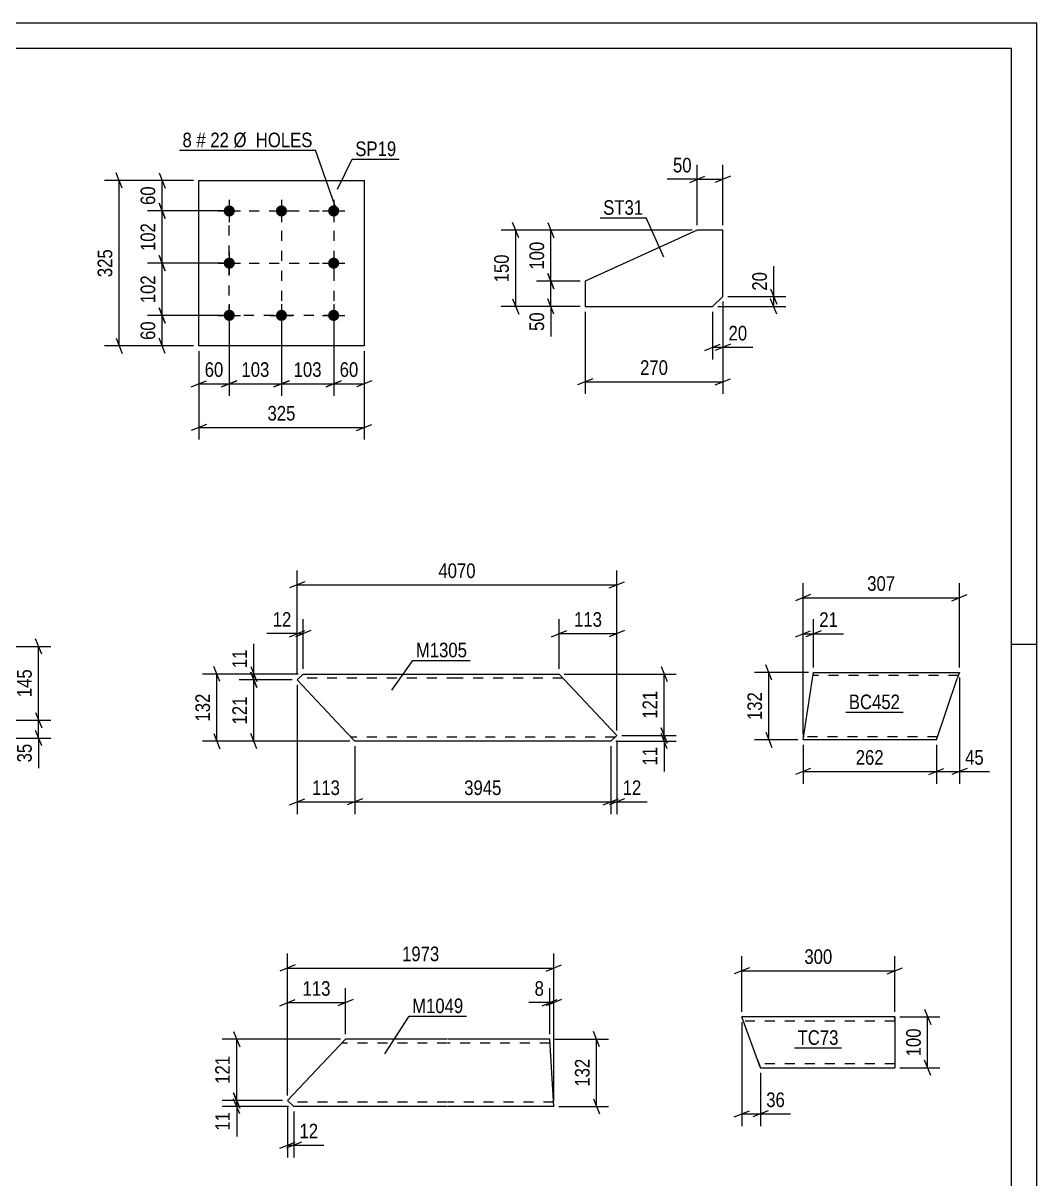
# Model space of a CAD drawing. Header units: millimetres. Extents: x 0 to 594, y 0 to 420.
# Drawn here: x 395 to 594, y 193.1 to 420 of the extents above; entities that cross this region are included whole.
import ezdxf

# ---------------------------------------------------------------- set-up
doc = ezdxf.new("R2010")
doc.units = ezdxf.units.MM
doc.linetypes.add('DXK_LINE_DOT2', pattern=[3.9198, 1.9599, -1.9599])
doc.styles.add('Arial Narrow', font='ARIALN.TTF', dxfattribs={"height": 0.2})

# ---------------------------------------------------------------- blocks, each defined once
blk = doc.blocks.new('Unknown-761532499-1163')
at = {"color": 5, "linetype": 'Continuous'}
for p, q in [((594, 420), (0, 420)), ((594, 0), (594, 420)), ((589, 415), (5, 415)), ((589, 5), (589, 415)), ((594, 298), (589, 298))]:
    blk.add_line(p, q, dxfattribs=at)
blk = doc.blocks.new('Part-761532499-31911 - 31910')
at = {"color": 2, "linetype": 'Continuous'}
for p, q in [((539.15, 216.48), (536.09, 224.88)), ((566.09, 224.88), (536.09, 224.88)), ((566.09, 224.88), (566.09, 214.88)), ((539.15, 216.48), (539.73, 214.88)), ((539.73, 214.88), (566.09, 214.88))]:
    blk.add_line(p, q, dxfattribs=at)
at = {"color": 7, "linetype": 'DXK_LINE_DOT2'}
for p, q in [((566.09, 224.41), (566.09, 224.88)), ((566.09, 224.08), (536.38, 224.08)), ((539.69, 215), (539.15, 216.48)), ((566.09, 215.68), (539.44, 215.68))]:
    blk.add_line(p, q, dxfattribs=at)
blk = doc.blocks.new('Part-761532499-32569 - 32568')
at = {"color": 2, "linetype": 'Continuous'}
for p, q in [((548.08, 279.3), (549.96, 291.3)), ((549.96, 291.3), (550.15, 292.5)), ((550.15, 292.5), (578.79, 292.5)), ((574.26, 279.3), (578.38, 291.3)), ((578.67, 292.15), (578.38, 291.3)), ((578.76, 292.41), (578.67, 292.15)), ((578.79, 292.5), (578.76, 292.41)), ((574.26, 279.3), (548.08, 279.3))]:
    blk.add_line(p, q, dxfattribs=at)
at = {"color": 7, "linetype": 'DXK_LINE_DOT2'}
for p, q in [((578.58, 291.9), (550.06, 291.9)), ((550.14, 292.41), (550.1, 292.15)), ((550.15, 292.5), (550.14, 292.41)), ((578.79, 292.5), (578.67, 292.15)), ((548.18, 279.95), (548.17, 279.9)), ((548.17, 279.9), (548.18, 279.95)), ((574.47, 279.9), (548.17, 279.9)), ((548.2, 280.04), (548.18, 279.95)), ((548.18, 279.95), (548.2, 280.04))]:
    blk.add_line(p, q, dxfattribs=at)
blk = doc.blocks.new('Part-761532499-12114 - 12113')
at = {"color": 2, "linetype": 'Continuous'}
for p, q in [((448.75, 291.08), (449.95, 292.21)), ((458.59, 280.61), (448.75, 291.08)), ((449.95, 292.21), (480.1, 292.21)), ((480.2, 292.21), (500.2, 292.21)), ((511.54, 280.14), (500.2, 292.21)), ((460.1, 279.01), (458.59, 280.61)), ((510.34, 279.01), (511.54, 280.14)), ((480.1, 279.01), (460.1, 279.01)), ((510.34, 279.01), (480.2, 279.01))]:
    blk.add_line(p, q, dxfattribs=at)
at = {"color": 7, "linetype": 'DXK_LINE_DOT2'}
for p, q in [((480.1, 291.41), (449.1, 291.41)), ((500.95, 291.41), (480.2, 291.41)), ((459.98, 279.13), (458.59, 280.61)), ((480.1, 279.81), (459.34, 279.81)), ((511.19, 279.81), (480.2, 279.81))]:
    blk.add_line(p, q, dxfattribs=at)
blk = doc.blocks.new('Part-761532499-12122 - 12121')
at = {"color": 2, "linetype": 'Continuous'}
for p, q in [((446.89, 208.46), (458.24, 220.53)), ((478.24, 220.53), (458.24, 220.53)), ((498.34, 220.53), (478.34, 220.53)), ((499.15, 207.33), (498.34, 220.53)), ((448.09, 207.33), (446.89, 208.46)), ((478.24, 207.33), (448.09, 207.33)), ((499.15, 207.33), (478.34, 207.33))]:
    blk.add_line(p, q, dxfattribs=at)
at = {"color": 7, "linetype": 'DXK_LINE_DOT2'}
for p, q in [((478.24, 219.73), (457.48, 219.73)), ((498.39, 219.73), (478.34, 219.73)), ((478.24, 208.13), (447.24, 208.13)), ((499.1, 208.13), (478.34, 208.13)), ((499.1, 208.13), (499.1, 208.19))]:
    blk.add_line(p, q, dxfattribs=at)
blk = doc.blocks.new('Part-761532499-12173 - 12172')
at = {"color": 2, "linetype": 'Continuous'}
for p, q in [((429.43, 356.62), (429.43, 389.12)), ((429.43, 389.12), (461.93, 389.12)), ((461.93, 389.12), (461.93, 356.62)), ((461.93, 356.62), (429.43, 356.62))]:
    blk.add_line(p, q, dxfattribs=at)
blk = doc.blocks.new('Bolt-761532499-12174 - 12172')
at = {"linetype": 'Continuous'}
for points in [[(435.43, 384.22, -1), (435.43, 382.02, -1)], [(445.68, 384.22, -1), (445.68, 382.02, -1)], [(455.93, 384.22, -1), (455.93, 382.02, -1)], [(435.43, 373.97, -1), (435.43, 371.77, -1)], [(455.93, 373.97, -1), (455.93, 371.77, -1)], [(435.43, 363.72, -1), (435.43, 361.52, -1)], [(445.68, 363.72, -1), (445.68, 361.52, -1)], [(455.93, 363.72, -1), (455.93, 361.52, -1)]]:
    blk.add_hatch(color=1, dxfattribs=at).paths.add_polyline_path(points)
at = {"color": 1, "linetype": 'Continuous'}
for p, q in [((435.43, 385.32), (435.43, 380.92)), ((445.68, 385.32), (445.68, 380.92)), ((455.93, 385.32), (455.93, 380.92)), ((433.23, 383.12), (437.63, 383.12)), ((443.48, 383.12), (447.88, 383.12)), ((453.73, 383.12), (458.13, 383.12)), ((435.43, 375.07), (435.43, 370.67)), ((455.93, 375.07), (455.93, 370.67)), ((433.23, 372.87), (437.63, 372.87)), ((453.73, 372.87), (458.13, 372.87)), ((435.43, 364.82), (435.43, 360.42)), ((445.68, 364.82), (445.68, 360.42)), ((455.93, 364.82), (455.93, 360.42)), ((433.23, 362.62), (437.63, 362.62)), ((443.48, 362.62), (447.88, 362.62)), ((453.73, 362.62), (458.13, 362.62))]:
    blk.add_line(p, q, dxfattribs=at)
blk = doc.blocks.new('Part-761532499-12220 - 12219')
at = {"color": 2, "linetype": 'Continuous'}
for p, q in [((527.33, 379.34), (505.33, 369.34)), ((532.33, 379.34), (527.33, 379.34)), ((532.33, 366.34), (532.33, 379.34)), ((505.33, 369.34), (505.33, 364.34)), ((530.33, 364.34), (532.33, 366.34)), ((505.33, 364.34), (530.33, 364.34))]:
    blk.add_line(p, q, dxfattribs=at)
blk = doc.blocks.new('Rectangle-761532499-32611 - 12172')
at = {"color": 1, "linetype": 'DXK_LINE_DOT2'}
blk.add_lwpolyline([(435.43, 383.12), (455.93, 383.12), (455.93, 362.62), (435.43, 362.62), (435.43, 383.12)], close=True, dxfattribs=at)
blk = doc.blocks.new('Line-761532499-34160 - 12172')
at = {"color": 1, "linetype": 'DXK_LINE_DOT2'}
blk.add_line((445.68, 383.12), (445.68, 362.62), dxfattribs=at)
blk = doc.blocks.new('Line-761532499-34167 - 12172')
at = {"color": 1, "linetype": 'DXK_LINE_DOT2'}
blk.add_line((435.43, 372.87), (455.93, 372.87), dxfattribs=at)
blk = doc.blocks.new('StraightDimension-761532499-33334 - 31910')
at = {"color": 7, "linetype": 'Continuous'}
for p, q in [((536.09, 225.88), (536.09, 236.79)), ((566.09, 225.88), (566.09, 236.79)), ((537.59, 234.54), (534.59, 233.34)), ((536.09, 233.94), (566.09, 233.94)), ((564.59, 233.34), (567.59, 234.54))]:
    blk.add_line(p, q, dxfattribs=at)
at = {"color": 0}
blk.add_wipeout([(554.43, 234.69), (554.43, 238.89), (547.75, 238.89), (547.75, 234.69)], dxfattribs=at)
at = {"color": 3, "style": 'Arial Narrow'}
blk.add_text('300', height=2.863, dxfattribs=at).set_placement((548.35, 235.29))
blk = doc.blocks.new('StraightDimension-761532499-33399 - 31910')
at = {"color": 7, "linetype": 'Continuous'}
for p, q in [((567.09, 224.88), (574.95, 224.88)), ((571.95, 226.38), (573.15, 223.38)), ((572.55, 214.88), (572.55, 224.88)), ((573.15, 213.38), (571.95, 216.38)), ((567.09, 214.88), (574.95, 214.88))]:
    blk.add_line(p, q, dxfattribs=at)
at = {"color": 0}
blk.add_wipeout([(571.8, 223.22), (567.6, 223.22), (567.6, 216.54), (571.8, 216.54)], dxfattribs=at)
at = {"color": 3, "style": 'Arial Narrow'}
blk.add_text('100', height=2.863, rotation=90.0002, dxfattribs=at).set_placement((571.2, 217.14))
blk = doc.blocks.new('StraightDimension-761532499-33351 - 31910')
at = {"color": 7, "linetype": 'Continuous'}
for p, q in [((536.09, 223.88), (536.09, 203.44)), ((539.73, 213.88), (539.73, 203.44)), ((534.59, 205.24), (537.59, 206.44)), ((536.09, 205.84), (539.73, 205.84)), ((541.23, 206.44), (538.23, 205.24))]:
    blk.add_line(p, q, dxfattribs=at)
at = {"color": 0}
blk.add_wipeout([(545.11, 206.59), (545.11, 210.79), (540.26, 210.79), (540.26, 206.59)], dxfattribs=at)
at = {"color": 7, "linetype": 'Continuous'}
blk.add_line((539.73, 205.84), (545.64, 205.84), dxfattribs=at)
blk.add_line((539.73, 205.84), (545.64, 205.84), dxfattribs=at)
at = {"color": 3, "style": 'Arial Narrow'}
blk.add_text('36', height=2.863, dxfattribs=at).set_placement((540.86, 207.19))
blk = doc.blocks.new('StraightDimension-761532499-12388 - 12069')
at = {"color": 7, "linetype": 'Continuous'}
for p, q in [((397.4, 284.66), (398.6, 281.66)), ((389.01, 283.16), (400.4, 283.16)), ((398, 279.63), (398, 283.16)), ((385.25, 279.63), (400.4, 279.63)), ((398.6, 278.13), (397.4, 281.13))]:
    blk.add_line(p, q, dxfattribs=at)
at = {"color": 0}
blk.add_wipeout([(397.25, 279.11), (393.05, 279.11), (393.05, 274.25), (397.25, 274.25)], dxfattribs=at)
at = {"color": 7, "linetype": 'Continuous'}
blk.add_line((398, 279.63), (398, 273.73), dxfattribs=at)
blk.add_line((398, 279.63), (398, 273.73), dxfattribs=at)
at = {"color": 3, "style": 'Arial Narrow'}
blk.add_text('35', height=2.863, rotation=90.0002, dxfattribs=at).set_placement((396.65, 274.85))
blk = doc.blocks.new('StraightDimension-761532499-12387 - 12069')
at = {"color": 7, "linetype": 'Continuous'}
for p, q in [((375.4, 297.63), (400.4, 297.63)), ((398.6, 296.13), (397.4, 299.13)), ((398, 283.16), (398, 297.63)), ((397.4, 284.66), (398.6, 281.66)), ((389.01, 283.16), (400.4, 283.16))]:
    blk.add_line(p, q, dxfattribs=at)
at = {"color": 0}
blk.add_wipeout([(397.25, 293.74), (393.05, 293.74), (393.05, 287.06), (397.25, 287.06)], dxfattribs=at)
at = {"color": 3, "style": 'Arial Narrow'}
blk.add_text('145', height=2.863, rotation=90.0002, dxfattribs=at).set_placement((396.65, 287.66))
blk = doc.blocks.new('StraightDimension-761532499-34295 - 32568')
at = {"color": 7, "linetype": 'Continuous'}
for p, q in [((548.08, 278.3), (548.08, 270.65)), ((574.26, 278.3), (574.26, 270.65)), ((549.58, 273.65), (546.58, 272.45)), ((548.08, 273.05), (574.26, 273.05)), ((572.76, 272.45), (575.76, 273.65))]:
    blk.add_line(p, q, dxfattribs=at)
at = {"color": 0}
blk.add_wipeout([(564.51, 273.8), (564.51, 278), (557.83, 278), (557.83, 273.8)], dxfattribs=at)
at = {"color": 3, "style": 'Arial Narrow'}
blk.add_text('262', height=2.863, dxfattribs=at).set_placement((558.43, 274.4))
blk = doc.blocks.new('StraightDimension-761532499-34294 - 32568')
at = {"color": 7, "linetype": 'Continuous'}
for p, q in [((578.79, 291.5), (578.79, 270.65)), ((574.26, 278.3), (574.26, 270.65)), ((572.76, 272.45), (575.76, 273.65)), ((574.26, 273.05), (578.79, 273.05)), ((580.29, 273.65), (577.29, 272.45))]:
    blk.add_line(p, q, dxfattribs=at)
at = {"color": 0}
blk.add_wipeout([(584.17, 273.8), (584.17, 278), (579.31, 278), (579.31, 273.8)], dxfattribs=at)
at = {"color": 7, "linetype": 'Continuous'}
blk.add_line((578.79, 273.05), (584.69, 273.05), dxfattribs=at)
blk.add_line((578.79, 273.05), (584.69, 273.05), dxfattribs=at)
at = {"color": 3, "style": 'Arial Narrow'}
blk.add_text('45', height=2.863, dxfattribs=at).set_placement((579.91, 274.4))
blk = doc.blocks.new('StraightDimension-761532499-33250 - 32568')
at = {"color": 7, "linetype": 'Continuous'}
for p, q in [((548.08, 280.3), (548.08, 310.04)), ((578.79, 293.5), (578.79, 310.04)), ((549.58, 307.79), (546.58, 306.59)), ((548.08, 307.19), (578.79, 307.19)), ((577.29, 306.59), (580.29, 307.79))]:
    blk.add_line(p, q, dxfattribs=at)
at = {"color": 0}
blk.add_wipeout([(566.78, 307.94), (566.78, 312.14), (560.09, 312.14), (560.09, 307.94)], dxfattribs=at)
at = {"color": 3, "style": 'Arial Narrow'}
blk.add_text('307', height=2.863, dxfattribs=at).set_placement((560.69, 308.54))
blk = doc.blocks.new('StraightDimension-761532499-33264 - 32568')
at = {"color": 7, "linetype": 'Continuous'}
for p, q in [((548.08, 280.3), (548.08, 302.95)), ((550.15, 293.5), (550.15, 302.95)), ((546.58, 299.5), (549.58, 300.7)), ((548.08, 300.1), (550.15, 300.1)), ((551.65, 300.7), (548.65, 299.5))]:
    blk.add_line(p, q, dxfattribs=at)
at = {"color": 0}
blk.add_wipeout([(555.53, 300.85), (555.53, 305.05), (550.68, 305.05), (550.68, 300.85)], dxfattribs=at)
at = {"color": 7, "linetype": 'Continuous'}
blk.add_line((550.15, 300.1), (556.06, 300.1), dxfattribs=at)
blk.add_line((550.15, 300.1), (556.06, 300.1), dxfattribs=at)
at = {"color": 3, "style": 'Arial Narrow'}
blk.add_text('21', height=2.863, dxfattribs=at).set_placement((551.28, 301.45))
blk = doc.blocks.new('StraightDimension-761532499-33306 - 32568')
at = {"color": 7, "linetype": 'Continuous'}
for p, q in [((541.98, 291), (540.78, 294)), ((549.15, 292.5), (538.53, 292.5)), ((541.38, 279.3), (541.38, 292.5)), ((547.08, 279.3), (538.53, 279.3)), ((540.78, 280.8), (541.98, 277.8))]:
    blk.add_line(p, q, dxfattribs=at)
at = {"color": 0}
blk.add_wipeout([(540.63, 289.24), (536.43, 289.24), (536.43, 282.56), (540.63, 282.56)], dxfattribs=at)
at = {"color": 3, "style": 'Arial Narrow'}
blk.add_text('132', height=2.863, rotation=90.0002, dxfattribs=at).set_placement((540.03, 283.16))
blk = doc.blocks.new('StraightDimension-761532499-12461 - 12113')
at = {"color": 7, "linetype": 'Continuous'}
for p, q in [((448.75, 292.08), (448.75, 312.55)), ((511.54, 281.14), (511.54, 312.55)), ((450.25, 310.3), (447.25, 309.1)), ((448.75, 309.7), (511.54, 309.7)), ((510.04, 309.1), (513.04, 310.3))]:
    blk.add_line(p, q, dxfattribs=at)
at = {"color": 0}
blk.add_wipeout([(484.4, 310.45), (484.4, 314.65), (475.89, 314.65), (475.89, 310.45)], dxfattribs=at)
at = {"color": 3, "style": 'Arial Narrow'}
blk.add_text('4070', height=2.863, dxfattribs=at).set_placement((476.49, 311.05))
blk = doc.blocks.new('StraightDimension-761532499-12437 - 12113')
at = {"color": 7, "linetype": 'Continuous'}
for p, q in [((500.2, 293.21), (500.2, 302.99)), ((511.54, 281.14), (511.54, 302.99)), ((498.7, 299.54), (501.7, 300.74)), ((500.2, 300.14), (511.54, 300.14)), ((513.04, 300.74), (510.04, 299.54))]:
    blk.add_line(p, q, dxfattribs=at)
at = {"color": 0}
blk.add_wipeout([(509.21, 300.89), (509.21, 305.09), (502.53, 305.09), (502.53, 300.89)], dxfattribs=at)
at = {"color": 3, "style": 'Arial Narrow'}
blk.add_text('113', height=2.863, dxfattribs=at).set_placement((503.13, 301.49))
blk = doc.blocks.new('StraightDimension-761532499-32801 - 12113')
at = {"color": 7, "linetype": 'Continuous'}
for p, q in [((433.6, 290.71), (432.4, 293.71)), ((448.95, 292.21), (430.15, 292.21)), ((433, 279.01), (433, 292.21)), ((432.4, 280.51), (433.6, 277.51)), ((459.1, 279.01), (430.15, 279.01))]:
    blk.add_line(p, q, dxfattribs=at)
at = {"color": 0}
blk.add_wipeout([(432.25, 288.95), (428.05, 288.95), (428.05, 282.27), (432.25, 282.27)], dxfattribs=at)
at = {"color": 3, "style": 'Arial Narrow'}
blk.add_text('132', height=2.863, rotation=90.0002, dxfattribs=at).set_placement((431.65, 282.87))
blk = doc.blocks.new('StraightDimension-761532499-12441 - 12113')
at = {"color": 7, "linetype": 'Continuous'}
for p, q in [((448.75, 292.08), (448.75, 302.99)), ((449.95, 293.21), (449.95, 302.99)), ((447.25, 299.54), (450.25, 300.74)), ((451.45, 300.74), (448.45, 299.54)), ((448.75, 300.14), (449.95, 300.14))]:
    blk.add_line(p, q, dxfattribs=at)
at = {"color": 0}
blk.add_wipeout([(448.22, 300.89), (448.22, 305.09), (443.36, 305.09), (443.36, 300.89)], dxfattribs=at)
at = {"color": 7, "linetype": 'Continuous'}
blk.add_line((448.75, 300.14), (442.84, 300.14), dxfattribs=at)
blk.add_line((448.75, 300.14), (442.84, 300.14), dxfattribs=at)
at = {"color": 3, "style": 'Arial Narrow'}
blk.add_text('12', height=2.863, dxfattribs=at).set_placement((443.96, 301.49))
blk = doc.blocks.new('StraightDimension-761532499-32764 - 12113')
at = {"color": 7, "linetype": 'Continuous'}
for p, q in [((439.65, 293.71), (440.85, 290.71)), ((448.95, 292.21), (437.4, 292.21)), ((447.75, 291.08), (437.4, 291.08)), ((440.85, 289.58), (439.65, 292.58)), ((440.25, 291.08), (440.25, 292.21))]:
    blk.add_line(p, q, dxfattribs=at)
at = {"color": 0}
blk.add_wipeout([(439.5, 297.59), (435.3, 297.59), (435.3, 292.74), (439.5, 292.74)], dxfattribs=at)
at = {"color": 7, "linetype": 'Continuous'}
blk.add_line((440.25, 292.21), (440.25, 298.12), dxfattribs=at)
blk.add_line((440.25, 292.21), (440.25, 298.12), dxfattribs=at)
at = {"color": 3, "style": 'Arial Narrow'}
blk.add_text('11', height=2.863, rotation=90.0002, dxfattribs=at).set_placement((438.9, 293.34))
blk = doc.blocks.new('StraightDimension-761532499-32765 - 12113')
at = {"color": 7, "linetype": 'Continuous'}
for p, q in [((447.75, 291.08), (437.4, 291.08)), ((439.65, 292.58), (440.85, 289.58)), ((440.25, 279.01), (440.25, 291.08)), ((440.85, 277.51), (439.65, 280.51)), ((459.1, 279.01), (437.4, 279.01))]:
    blk.add_line(p, q, dxfattribs=at)
at = {"color": 0}
blk.add_wipeout([(439.5, 288.39), (435.3, 288.39), (435.3, 281.7), (439.5, 281.7)], dxfattribs=at)
at = {"color": 3, "style": 'Arial Narrow'}
blk.add_text('121', height=2.863, rotation=90.0002, dxfattribs=at).set_placement((438.9, 282.3))
blk = doc.blocks.new('StraightDimension-761532499-32825 - 12113')
at = {"color": 7, "linetype": 'Continuous'}
for p, q in [((520.2, 293.71), (521.4, 290.71)), ((501.2, 292.21), (523.2, 292.21)), ((520.8, 280.14), (520.8, 292.21)), ((521.4, 278.64), (520.2, 281.64)), ((512.54, 280.14), (523.2, 280.14))]:
    blk.add_line(p, q, dxfattribs=at)
at = {"color": 0}
blk.add_wipeout([(520.05, 289.52), (515.85, 289.52), (515.85, 282.83), (520.05, 282.83)], dxfattribs=at)
at = {"color": 3, "style": 'Arial Narrow'}
blk.add_text('121', height=2.863, rotation=90.0002, dxfattribs=at).set_placement((519.45, 283.43))
blk = doc.blocks.new('StraightDimension-761532499-32826 - 12113')
at = {"color": 7, "linetype": 'Continuous'}
for p, q in [((520.2, 281.64), (521.4, 278.64)), ((512.54, 280.14), (523.2, 280.14)), ((521.4, 277.51), (520.2, 280.51)), ((520.8, 279.01), (520.8, 280.14)), ((511.34, 279.01), (523.2, 279.01))]:
    blk.add_line(p, q, dxfattribs=at)
at = {"color": 0}
blk.add_wipeout([(520.05, 278.49), (515.85, 278.49), (515.85, 273.63), (520.05, 273.63)], dxfattribs=at)
at = {"color": 7, "linetype": 'Continuous'}
blk.add_line((520.8, 279.01), (520.8, 273.1), dxfattribs=at)
blk.add_line((520.8, 279.01), (520.8, 273.1), dxfattribs=at)
at = {"color": 3, "style": 'Arial Narrow'}
blk.add_text('11', height=2.863, rotation=90.0002, dxfattribs=at).set_placement((519.45, 274.23))
blk = doc.blocks.new('StraightDimension-761532499-34248 - 12113')
at = {"color": 7, "linetype": 'Continuous'}
for p, q in [((511.54, 279.14), (511.54, 264.7)), ((510.34, 278.01), (510.34, 264.7)), ((508.84, 266.5), (511.84, 267.7)), ((513.04, 267.7), (510.04, 266.5)), ((510.34, 267.1), (511.54, 267.1))]:
    blk.add_line(p, q, dxfattribs=at)
at = {"color": 0}
blk.add_wipeout([(516.93, 267.85), (516.93, 272.05), (512.07, 272.05), (512.07, 267.85)], dxfattribs=at)
at = {"color": 7, "linetype": 'Continuous'}
blk.add_line((511.54, 267.1), (517.45, 267.1), dxfattribs=at)
blk.add_line((511.54, 267.1), (517.45, 267.1), dxfattribs=at)
at = {"color": 3, "style": 'Arial Narrow'}
blk.add_text('12', height=2.863, dxfattribs=at).set_placement((512.67, 268.45))
blk = doc.blocks.new('StraightDimension-761532499-34249 - 12113')
at = {"color": 7, "linetype": 'Continuous'}
for p, q in [((460.1, 278.01), (460.1, 264.7)), ((510.34, 278.01), (510.34, 264.7)), ((461.6, 267.7), (458.6, 266.5)), ((460.1, 267.1), (510.34, 267.1)), ((508.84, 266.5), (511.84, 267.7))]:
    blk.add_line(p, q, dxfattribs=at)
at = {"color": 0}
blk.add_wipeout([(489.47, 267.85), (489.47, 272.05), (480.96, 272.05), (480.96, 267.85)], dxfattribs=at)
at = {"color": 3, "style": 'Arial Narrow'}
blk.add_text('3945', height=2.863, dxfattribs=at).set_placement((481.56, 268.45))
blk = doc.blocks.new('StraightDimension-761532499-34250 - 12113')
at = {"color": 7, "linetype": 'Continuous'}
for p, q in [((448.75, 290.08), (448.75, 264.7)), ((460.1, 278.01), (460.1, 264.7)), ((447.25, 266.5), (450.25, 267.7)), ((448.75, 267.1), (460.1, 267.1)), ((461.6, 267.7), (458.6, 266.5))]:
    blk.add_line(p, q, dxfattribs=at)
at = {"color": 0}
blk.add_wipeout([(457.76, 267.85), (457.76, 272.05), (451.08, 272.05), (451.08, 267.85)], dxfattribs=at)
at = {"color": 3, "style": 'Arial Narrow'}
blk.add_text('113', height=2.863, dxfattribs=at).set_placement((451.68, 268.45))
blk = doc.blocks.new('StraightDimension-761532499-12491 - 12121')
at = {"color": 7, "linetype": 'Continuous'}
for p, q in [((446.89, 209.46), (446.89, 237.33)), ((499.15, 208.33), (499.15, 237.33)), ((448.39, 235.08), (445.39, 233.88)), ((446.89, 234.48), (499.15, 234.48)), ((497.65, 233.88), (500.65, 235.08))]:
    blk.add_line(p, q, dxfattribs=at)
at = {"color": 0}
blk.add_wipeout([(477.27, 235.23), (477.27, 239.43), (468.76, 239.43), (468.76, 235.23)], dxfattribs=at)
at = {"color": 3, "style": 'Arial Narrow'}
blk.add_text('1973', height=2.863, dxfattribs=at).set_placement((469.36, 235.83))
blk = doc.blocks.new('StraightDimension-761532499-12473 - 12121')
at = {"color": 7, "linetype": 'Continuous'}
for p, q in [((446.89, 207.46), (446.89, 197.29)), ((448.09, 206.33), (448.09, 197.29)), ((445.39, 199.09), (448.39, 200.29)), ((449.59, 200.29), (446.59, 199.09)), ((446.89, 199.69), (448.09, 199.69))]:
    blk.add_line(p, q, dxfattribs=at)
at = {"color": 0}
blk.add_wipeout([(453.47, 200.44), (453.47, 204.64), (448.62, 204.64), (448.62, 200.44)], dxfattribs=at)
at = {"color": 7, "linetype": 'Continuous'}
blk.add_line((448.09, 199.69), (454, 199.69), dxfattribs=at)
blk.add_line((448.09, 199.69), (454, 199.69), dxfattribs=at)
at = {"color": 3, "style": 'Arial Narrow'}
blk.add_text('12', height=2.863, dxfattribs=at).set_placement((449.22, 201.04))
blk = doc.blocks.new('StraightDimension-761532499-12465 - 12121')
at = {"color": 7, "linetype": 'Continuous'}
for p, q in [((498.34, 221.53), (498.34, 230.54)), ((499.15, 208.33), (499.15, 230.54)), ((496.84, 227.09), (499.84, 228.29)), ((500.65, 228.29), (497.65, 227.09)), ((498.34, 227.69), (499.15, 227.69))]:
    blk.add_line(p, q, dxfattribs=at)
at = {"color": 0}
blk.add_wipeout([(497.81, 228.44), (497.81, 232.64), (494.78, 232.64), (494.78, 228.44)], dxfattribs=at)
at = {"color": 7, "linetype": 'Continuous'}
blk.add_line((498.34, 227.69), (494.26, 227.69), dxfattribs=at)
blk.add_line((498.34, 227.69), (494.26, 227.69), dxfattribs=at)
at = {"color": 3, "style": 'Arial Narrow'}
blk.add_text('8', height=2.86, dxfattribs=at).set_placement((495.38, 229.04))
blk = doc.blocks.new('StraightDimension-761532499-32909 - 12121')
at = {"color": 7, "linetype": 'Continuous'}
for p, q in [((457.24, 220.53), (434.04, 220.53)), ((436.29, 222.03), (437.49, 219.03)), ((436.89, 208.46), (436.89, 220.53)), ((437.49, 206.96), (436.29, 209.96)), ((445.89, 208.46), (434.04, 208.46))]:
    blk.add_line(p, q, dxfattribs=at)
at = {"color": 0}
blk.add_wipeout([(436.14, 217.84), (431.94, 217.84), (431.94, 211.15), (436.14, 211.15)], dxfattribs=at)
at = {"color": 3, "style": 'Arial Narrow'}
blk.add_text('121', height=2.863, rotation=90.0002, dxfattribs=at).set_placement((435.54, 211.75))
blk = doc.blocks.new('StraightDimension-761532499-12485 - 12121')
at = {"color": 7, "linetype": 'Continuous'}
for p, q in [((499.34, 220.53), (509.92, 220.53)), ((508.12, 219.03), (506.92, 222.03)), ((507.52, 207.33), (507.52, 220.53)), ((506.92, 208.83), (508.12, 205.83)), ((500.15, 207.33), (509.92, 207.33))]:
    blk.add_line(p, q, dxfattribs=at)
at = {"color": 0}
blk.add_wipeout([(506.77, 217.27), (502.57, 217.27), (502.57, 210.59), (506.77, 210.59)], dxfattribs=at)
at = {"color": 3, "style": 'Arial Narrow'}
blk.add_text('132', height=2.863, rotation=90.0002, dxfattribs=at).set_placement((506.17, 211.19))
blk = doc.blocks.new('StraightDimension-761532499-12469 - 12121')
at = {"color": 7, "linetype": 'Continuous'}
for p, q in [((446.89, 209.46), (446.89, 230.54)), ((458.24, 221.53), (458.24, 230.54)), ((445.39, 227.09), (448.39, 228.29)), ((446.89, 227.69), (458.24, 227.69)), ((459.74, 228.29), (456.74, 227.09))]:
    blk.add_line(p, q, dxfattribs=at)
at = {"color": 0}
blk.add_wipeout([(455.9, 228.44), (455.9, 232.64), (449.22, 232.64), (449.22, 228.44)], dxfattribs=at)
at = {"color": 3, "style": 'Arial Narrow'}
blk.add_text('113', height=2.863, dxfattribs=at).set_placement((449.82, 229.04))
blk = doc.blocks.new('StraightDimension-761532499-32910 - 12121')
at = {"color": 7, "linetype": 'Continuous'}
for p, q in [((436.29, 209.96), (437.49, 206.96)), ((437.49, 205.83), (436.29, 208.83)), ((445.89, 208.46), (434.04, 208.46)), ((447.09, 207.33), (434.04, 207.33)), ((436.89, 207.33), (436.89, 208.46))]:
    blk.add_line(p, q, dxfattribs=at)
at = {"color": 0}
blk.add_wipeout([(436.14, 206.81), (431.94, 206.81), (431.94, 201.95), (436.14, 201.95)], dxfattribs=at)
at = {"color": 7, "linetype": 'Continuous'}
blk.add_line((436.89, 207.33), (436.89, 201.42), dxfattribs=at)
blk.add_line((436.89, 207.33), (436.89, 201.42), dxfattribs=at)
at = {"color": 3, "style": 'Arial Narrow'}
blk.add_text('11', height=2.863, rotation=90.0002, dxfattribs=at).set_placement((435.54, 202.55))
blk = doc.blocks.new('StraightDimension-761532499-12515 - 12172')
at = {"color": 7, "linetype": 'Continuous'}
for p, q in [((421.64, 390.62), (422.84, 387.62)), ((428.43, 389.12), (419.39, 389.12)), ((422.24, 383.12), (422.24, 389.12)), ((422.84, 381.62), (421.64, 384.62)), ((434.43, 383.12), (419.39, 383.12))]:
    blk.add_line(p, q, dxfattribs=at)
at = {"color": 0}
blk.add_wipeout([(421.49, 388.54), (417.29, 388.54), (417.29, 383.69), (421.49, 383.69)], dxfattribs=at)
at = {"color": 3, "style": 'Arial Narrow'}
blk.add_text('60', height=2.863, rotation=90.0002, dxfattribs=at).set_placement((420.89, 384.29))
blk = doc.blocks.new('StraightDimension-761532499-12518 - 12172')
at = {"color": 7, "linetype": 'Continuous'}
for p, q in [((421.64, 364.12), (422.84, 361.12)), ((434.43, 362.62), (419.39, 362.62)), ((422.24, 356.62), (422.24, 362.62)), ((428.43, 356.62), (419.39, 356.62)), ((422.84, 355.12), (421.64, 358.12))]:
    blk.add_line(p, q, dxfattribs=at)
at = {"color": 0}
blk.add_wipeout([(421.49, 362.04), (417.29, 362.04), (417.29, 357.19), (421.49, 357.19)], dxfattribs=at)
at = {"color": 3, "style": 'Arial Narrow'}
blk.add_text('60', height=2.863, rotation=90.0002, dxfattribs=at).set_placement((420.89, 357.79))
blk = doc.blocks.new('StraightDimension-761532499-12531 - 12172')
at = {"color": 7, "linetype": 'Continuous'}
for p, q in [((414.4, 387.62), (413.2, 390.62)), ((428.43, 389.12), (410.95, 389.12)), ((413.8, 356.62), (413.8, 389.12)), ((428.43, 356.62), (410.95, 356.62)), ((413.2, 358.12), (414.4, 355.12))]:
    blk.add_line(p, q, dxfattribs=at)
at = {"color": 0}
blk.add_wipeout([(413.05, 376.21), (408.85, 376.21), (408.85, 369.52), (413.05, 369.52)], dxfattribs=at)
at = {"color": 3, "style": 'Arial Narrow'}
blk.add_text('325', height=2.863, rotation=90.0002, dxfattribs=at).set_placement((412.45, 370.12))
blk = doc.blocks.new('StraightDimension-761532499-12535 - 12172')
at = {"color": 7, "linetype": 'Continuous'}
for p, q in [((455.93, 361.62), (455.93, 346.8)), ((461.93, 355.62), (461.93, 346.8)), ((454.43, 348.6), (457.43, 349.8)), ((463.43, 349.8), (460.43, 348.6)), ((455.93, 349.2), (461.93, 349.2))]:
    blk.add_line(p, q, dxfattribs=at)
at = {"color": 0}
blk.add_wipeout([(461.36, 349.95), (461.36, 354.15), (456.51, 354.15), (456.51, 349.95)], dxfattribs=at)
at = {"color": 3, "style": 'Arial Narrow'}
blk.add_text('60', height=2.863, dxfattribs=at).set_placement((457.11, 350.55))
blk = doc.blocks.new('StraightDimension-761532499-36117 - 12172')
at = {"color": 7, "linetype": 'Continuous'}
for p, q in [((421.64, 384.62), (422.84, 381.62)), ((434.43, 383.12), (419.39, 383.12)), ((422.24, 372.87), (422.24, 383.12)), ((434.43, 372.87), (419.39, 372.87)), ((422.84, 371.37), (421.64, 374.37))]:
    blk.add_line(p, q, dxfattribs=at)
at = {"color": 0}
blk.add_wipeout([(421.49, 381.33), (417.29, 381.33), (417.29, 374.65), (421.49, 374.65)], dxfattribs=at)
at = {"color": 3, "style": 'Arial Narrow'}
blk.add_text('102', height=2.863, rotation=90.0002, dxfattribs=at).set_placement((420.89, 375.25))
blk = doc.blocks.new('StraightDimension-761532499-12538 - 12172')
at = {"color": 7, "linetype": 'Continuous'}
for p, q in [((435.43, 361.62), (435.43, 346.8)), ((429.43, 355.62), (429.43, 346.8)), ((427.93, 348.6), (430.93, 349.8)), ((436.93, 349.8), (433.93, 348.6)), ((429.43, 349.2), (435.43, 349.2))]:
    blk.add_line(p, q, dxfattribs=at)
at = {"color": 0}
blk.add_wipeout([(434.86, 349.95), (434.86, 354.15), (430.01, 354.15), (430.01, 349.95)], dxfattribs=at)
at = {"color": 3, "style": 'Arial Narrow'}
blk.add_text('60', height=2.863, dxfattribs=at).set_placement((430.61, 350.55))
blk = doc.blocks.new('StraightDimension-761532499-12551 - 12172')
at = {"color": 7, "linetype": 'Continuous'}
for p, q in [((429.43, 355.62), (429.43, 338.22)), ((461.93, 355.62), (461.93, 338.22)), ((430.93, 341.22), (427.93, 340.02)), ((429.43, 340.62), (461.93, 340.62)), ((460.43, 340.02), (463.43, 341.22))]:
    blk.add_line(p, q, dxfattribs=at)
at = {"color": 0}
blk.add_wipeout([(449.03, 341.37), (449.03, 345.57), (442.34, 345.57), (442.34, 341.37)], dxfattribs=at)
at = {"color": 3, "style": 'Arial Narrow'}
blk.add_text('325', height=2.863, dxfattribs=at).set_placement((442.94, 341.97))
blk = doc.blocks.new('StraightDimension-761532499-36115 - 12172')
at = {"color": 7, "linetype": 'Continuous'}
for p, q in [((434.43, 372.87), (419.39, 372.87)), ((421.64, 374.37), (422.84, 371.37)), ((422.24, 362.62), (422.24, 372.87)), ((422.84, 361.12), (421.64, 364.12)), ((434.43, 362.62), (419.39, 362.62))]:
    blk.add_line(p, q, dxfattribs=at)
at = {"color": 0}
blk.add_wipeout([(421.49, 371.08), (417.29, 371.08), (417.29, 364.4), (421.49, 364.4)], dxfattribs=at)
at = {"color": 3, "style": 'Arial Narrow'}
blk.add_text('102', height=2.863, rotation=90.0002, dxfattribs=at).set_placement((420.89, 365))
blk = doc.blocks.new('StraightDimension-761532499-36119 - 12172')
at = {"color": 7, "linetype": 'Continuous'}
for p, q in [((435.43, 361.62), (435.43, 346.8)), ((445.68, 361.62), (445.68, 346.8)), ((433.93, 348.6), (436.93, 349.8)), ((447.18, 349.8), (444.18, 348.6)), ((435.43, 349.2), (445.68, 349.2))]:
    blk.add_line(p, q, dxfattribs=at)
at = {"color": 0}
blk.add_wipeout([(443.9, 349.95), (443.9, 354.15), (437.22, 354.15), (437.22, 349.95)], dxfattribs=at)
at = {"color": 3, "style": 'Arial Narrow'}
blk.add_text('103', height=2.863, dxfattribs=at).set_placement((437.82, 350.55))
blk = doc.blocks.new('StraightDimension-761532499-36121 - 12172')
at = {"color": 7, "linetype": 'Continuous'}
for p, q in [((445.68, 361.62), (445.68, 346.8)), ((455.93, 361.62), (455.93, 346.8)), ((444.18, 348.6), (447.18, 349.8)), ((457.43, 349.8), (454.43, 348.6)), ((445.68, 349.2), (455.93, 349.2))]:
    blk.add_line(p, q, dxfattribs=at)
at = {"color": 0}
blk.add_wipeout([(454.15, 349.95), (454.15, 354.15), (447.47, 354.15), (447.47, 349.95)], dxfattribs=at)
at = {"color": 3, "style": 'Arial Narrow'}
blk.add_text('103', height=2.863, dxfattribs=at).set_placement((448.07, 350.55))
blk = doc.blocks.new('StraightDimension-761532499-12635 - 12219')
at = {"color": 7, "linetype": 'Continuous'}
for p, q in [((541.73, 367.84), (542.93, 364.84)), ((533.33, 366.34), (544.73, 366.34)), ((542.93, 362.84), (541.73, 365.84)), ((542.33, 364.34), (542.33, 366.34)), ((531.33, 364.34), (544.73, 364.34))]:
    blk.add_line(p, q, dxfattribs=at)
at = {"color": 0}
blk.add_wipeout([(541.58, 371.72), (537.38, 371.72), (537.38, 366.87), (541.58, 366.87)], dxfattribs=at)
at = {"color": 7, "linetype": 'Continuous'}
blk.add_line((542.33, 366.34), (542.33, 372.25), dxfattribs=at)
blk.add_line((542.33, 366.34), (542.33, 372.25), dxfattribs=at)
at = {"color": 3, "style": 'Arial Narrow'}
blk.add_text('20', height=2.863, rotation=90.0002, dxfattribs=at).set_placement((540.98, 367.47))
blk = doc.blocks.new('StraightDimension-761532499-12627 - 12219')
at = {"color": 7, "linetype": 'Continuous'}
for p, q in [((532.33, 365.34), (532.33, 353.95)), ((530.33, 363.34), (530.33, 353.95)), ((528.83, 355.75), (531.83, 356.95)), ((530.33, 356.35), (532.33, 356.35)), ((533.83, 356.95), (530.83, 355.75))]:
    blk.add_line(p, q, dxfattribs=at)
at = {"color": 0}
blk.add_wipeout([(537.71, 357.1), (537.71, 361.3), (532.86, 361.3), (532.86, 357.1)], dxfattribs=at)
at = {"color": 7, "linetype": 'Continuous'}
blk.add_line((532.33, 356.35), (538.24, 356.35), dxfattribs=at)
blk.add_line((532.33, 356.35), (538.24, 356.35), dxfattribs=at)
at = {"color": 3, "style": 'Arial Narrow'}
blk.add_text('20', height=2.863, dxfattribs=at).set_placement((533.46, 357.7))
blk = doc.blocks.new('StraightDimension-761532499-12639 - 12219')
at = {"color": 7, "linetype": 'Continuous'}
for p, q in [((526.33, 379.34), (495.74, 379.34)), ((497.99, 380.84), (499.19, 377.84)), ((498.59, 369.34), (498.59, 379.34)), ((499.19, 367.84), (497.99, 370.84)), ((504.33, 369.34), (495.74, 369.34))]:
    blk.add_line(p, q, dxfattribs=at)
at = {"color": 0}
blk.add_wipeout([(497.84, 377.68), (493.64, 377.68), (493.64, 371), (497.84, 371)], dxfattribs=at)
at = {"color": 3, "style": 'Arial Narrow'}
blk.add_text('100', height=2.863, rotation=90.0002, dxfattribs=at).set_placement((497.24, 371.6))
blk = doc.blocks.new('StraightDimension-761532499-12631 - 12219')
at = {"color": 7, "linetype": 'Continuous'}
for p, q in [((527.33, 380.34), (527.33, 392.19)), ((532.33, 380.34), (532.33, 392.19)), ((525.83, 388.74), (528.83, 389.94)), ((527.33, 389.34), (532.33, 389.34)), ((533.83, 389.94), (530.83, 388.74))]:
    blk.add_line(p, q, dxfattribs=at)
at = {"color": 0}
blk.add_wipeout([(526.81, 390.09), (526.81, 394.29), (521.95, 394.29), (521.95, 390.09)], dxfattribs=at)
at = {"color": 7, "linetype": 'Continuous'}
blk.add_line((527.33, 389.34), (521.42, 389.34), dxfattribs=at)
blk.add_line((527.33, 389.34), (521.42, 389.34), dxfattribs=at)
at = {"color": 3, "style": 'Arial Narrow'}
blk.add_text('50', height=2.863, dxfattribs=at).set_placement((522.55, 390.69))
blk = doc.blocks.new('StraightDimension-761532499-12640 - 12219')
at = {"color": 7, "linetype": 'Continuous'}
for p, q in [((497.99, 370.84), (499.19, 367.84)), ((504.33, 369.34), (495.74, 369.34)), ((498.59, 364.34), (498.59, 369.34)), ((499.19, 362.84), (497.99, 365.84)), ((504.33, 364.34), (495.74, 364.34))]:
    blk.add_line(p, q, dxfattribs=at)
at = {"color": 0}
blk.add_wipeout([(497.84, 363.82), (493.64, 363.82), (493.64, 358.96), (497.84, 358.96)], dxfattribs=at)
at = {"color": 7, "linetype": 'Continuous'}
blk.add_line((498.59, 364.34), (498.59, 358.44), dxfattribs=at)
blk.add_line((498.59, 364.34), (498.59, 358.44), dxfattribs=at)
at = {"color": 3, "style": 'Arial Narrow'}
blk.add_text('50', height=2.863, rotation=90.0002, dxfattribs=at).set_placement((497.24, 359.56))
blk = doc.blocks.new('StraightDimension-761532499-12645 - 12219')
at = {"color": 7, "linetype": 'Continuous'}
for p, q in [((532.33, 365.34), (532.33, 347.19)), ((505.33, 363.34), (505.33, 347.19)), ((506.83, 350.19), (503.83, 348.99)), ((505.33, 349.59), (532.33, 349.59)), ((530.83, 348.99), (533.83, 350.19))]:
    blk.add_line(p, q, dxfattribs=at)
at = {"color": 0}
blk.add_wipeout([(522.17, 350.34), (522.17, 354.54), (515.49, 354.54), (515.49, 350.34)], dxfattribs=at)
at = {"color": 3, "style": 'Arial Narrow'}
blk.add_text('270', height=2.863, dxfattribs=at).set_placement((516.09, 350.94))
blk = doc.blocks.new('StraightDimension-761532499-12649 - 12219')
at = {"color": 7, "linetype": 'Continuous'}
for p, q in [((526.33, 379.34), (488.82, 379.34)), ((492.27, 377.84), (491.07, 380.84)), ((491.67, 364.34), (491.67, 379.34)), ((491.07, 365.84), (492.27, 362.84)), ((504.33, 364.34), (488.82, 364.34))]:
    blk.add_line(p, q, dxfattribs=at)
at = {"color": 0}
blk.add_wipeout([(490.92, 375.18), (486.72, 375.18), (486.72, 368.5), (490.92, 368.5)], dxfattribs=at)
at = {"color": 3, "style": 'Arial Narrow'}
blk.add_text('150', height=2.863, rotation=90.0002, dxfattribs=at).set_placement((490.32, 369.1))
blk = doc.blocks.new('Mark-761532499-31939 - 31910')
at = {"color": 0}
blk.add_wipeout([(555.05, 219.4), (555.05, 222.4), (547.01, 222.4), (547.01, 219.4)], dxfattribs=at)
blk.add_wipeout([(555.05, 219.4), (555.05, 222.4), (547.01, 222.4), (547.01, 219.4)], dxfattribs=at)
at = {"color": 30, "linetype": 'Continuous'}
blk.add_line((546.41, 218.8), (555.65, 218.8), dxfattribs=at)
at = {"color": 3, "style": 'Arial Narrow'}
blk.add_text('TC73', height=2.863, dxfattribs=at).set_placement((547.01, 219.4))
blk = doc.blocks.new('Mark-761532499-32577 - 32568')
at = {"color": 0}
blk.add_wipeout([(567.13, 285.31), (567.13, 288.31), (557.08, 288.31), (557.08, 285.31)], dxfattribs=at)
blk.add_wipeout([(567.13, 285.31), (567.13, 288.31), (557.08, 288.31), (557.08, 285.31)], dxfattribs=at)
at = {"color": 30, "linetype": 'Continuous'}
blk.add_line((556.48, 284.71), (567.73, 284.71), dxfattribs=at)
at = {"color": 3, "style": 'Arial Narrow'}
blk.add_text('BC452', height=2.863, dxfattribs=at).set_placement((557.08, 285.31))
blk = doc.blocks.new('Mark-761532499-12844 - 12113')
at = {"color": 0}
blk.add_wipeout([(482.12, 295.49), (482.12, 298.49), (472.07, 298.49), (472.07, 295.49)], dxfattribs=at)
blk.add_wipeout([(482.12, 295.49), (482.12, 298.49), (472.07, 298.49), (472.07, 295.49)], dxfattribs=at)
at = {"color": 30, "linetype": 'Continuous'}
for p, q in [((467.36, 289.04), (471.47, 294.89)), ((471.47, 294.89), (482.72, 294.89))]:
    blk.add_line(p, q, dxfattribs=at)
at = {"color": 3, "style": 'Arial Narrow'}
blk.add_text('M1305', height=2.863, dxfattribs=at).set_placement((472.07, 295.49))
blk = doc.blocks.new('Mark-761532499-12847 - 12121')
at = {"color": 0}
blk.add_wipeout([(481.39, 225.63), (481.39, 228.63), (471.34, 228.63), (471.34, 225.63)], dxfattribs=at)
blk.add_wipeout([(481.39, 225.63), (481.39, 228.63), (471.34, 228.63), (471.34, 225.63)], dxfattribs=at)
at = {"color": 30, "linetype": 'Continuous'}
for p, q in [((465.96, 217.65), (470.74, 225.03)), ((470.74, 225.03), (481.99, 225.03))]:
    blk.add_line(p, q, dxfattribs=at)
at = {"color": 3, "style": 'Arial Narrow'}
blk.add_text('M1049', height=2.863, dxfattribs=at).set_placement((471.34, 225.63))
blk = doc.blocks.new('Mark-761532499-12862 - 12172')
at = {"color": 0}
blk.add_wipeout([(428.08, 395.63), (428.08, 398.63), (426.25, 398.63), (426.25, 395.63)], dxfattribs=at)
blk.add_wipeout([(428.08, 395.63), (428.08, 398.63), (426.25, 398.63), (426.25, 395.63)], dxfattribs=at)
blk.add_wipeout([(430.81, 395.63), (430.81, 398.63), (428.98, 398.63), (428.98, 395.63)], dxfattribs=at)
blk.add_wipeout([(430.81, 395.63), (430.81, 398.63), (428.98, 398.63), (428.98, 395.63)], dxfattribs=at)
at = {"color": 3, "style": 'Arial Narrow'}
blk.add_text('8', height=2.86, dxfattribs=at).set_placement((426.25, 395.63))
at = {"color": 0}
blk.add_wipeout([(435.36, 395.63), (435.36, 398.63), (431.71, 398.63), (431.71, 395.63)], dxfattribs=at)
blk.add_wipeout([(435.36, 395.63), (435.36, 398.63), (431.71, 398.63), (431.71, 395.63)], dxfattribs=at)
at = {"color": 3, "style": 'Arial Narrow'}
blk.add_text('#', height=2.86, dxfattribs=at).set_placement((428.98, 395.63))
at = {"color": 0}
blk.add_wipeout([(451.79, 395.63), (451.79, 398.63), (436.26, 398.63), (436.26, 395.63)], dxfattribs=at)
blk.add_wipeout([(451.79, 395.63), (451.79, 398.63), (436.26, 398.63), (436.26, 395.63)], dxfattribs=at)
at = {"color": 7, "linetype": 'Continuous'}
for p in [(425.65, 395.03), (456.52, 383.15)]:
    blk.add_line(p, (452.39, 395.03), dxfattribs=at)
at = {"color": 3, "style": 'Arial Narrow'}
for s, p in [('22', (431.71, 395.63)), ('Ø  HOLES', (436.26, 395.63))]:
    blk.add_text(s, height=2.863, dxfattribs=at).set_placement(p)
blk = doc.blocks.new('Mark-761532499-12859 - 12172')
at = {"color": 0}
blk.add_wipeout([(468.22, 393.9), (468.22, 396.9), (460.18, 396.9), (460.18, 393.9)], dxfattribs=at)
blk.add_wipeout([(468.22, 393.9), (468.22, 396.9), (460.18, 396.9), (460.18, 393.9)], dxfattribs=at)
at = {"color": 30, "linetype": 'Continuous'}
for p, q in [((456.65, 387.38), (459.58, 393.3)), ((459.58, 393.3), (468.82, 393.3))]:
    blk.add_line(p, q, dxfattribs=at)
at = {"color": 3, "style": 'Arial Narrow'}
blk.add_text('SP19', height=2.863, dxfattribs=at).set_placement((460.18, 393.9))
blk = doc.blocks.new('Mark-761532499-12874 - 12219')
at = {"color": 0}
blk.add_wipeout([(516.7, 382.37), (516.7, 385.37), (508.85, 385.37), (508.85, 382.37)], dxfattribs=at)
blk.add_wipeout([(516.7, 382.37), (516.7, 385.37), (508.85, 385.37), (508.85, 382.37)], dxfattribs=at)
at = {"color": 30, "linetype": 'Continuous'}
for p in [(508.25, 381.77), (520.76, 374.02)]:
    blk.add_line(p, (517.3, 381.77), dxfattribs=at)
at = {"color": 3, "style": 'Arial Narrow'}
blk.add_text('ST31', height=2.863, dxfattribs=at).set_placement((508.85, 382.37))

msp = doc.modelspace()

# ---------------------------------------------------------------- block references
for name in ['Unknown-761532499-1163', 'Part-761532499-12173 - 12172', 'Bolt-761532499-12174 - 12172', 'Rectangle-761532499-32611 - 12172', 'Line-761532499-34160 - 12172', 'Part-761532499-12220 - 12219', 'Line-761532499-34167 - 12172', 'Part-761532499-12114 - 12113', 'Part-761532499-32569 - 32568', 'Part-761532499-31911 - 31910', 'Part-761532499-12122 - 12121']:
    msp.add_blockref(name, (0, 0))

# ---------------------------------------------------------------- next in the draw order: block references
for name in ['StraightDimension-761532499-12515 - 12172', 'StraightDimension-761532499-12639 - 12219', 'StraightDimension-761532499-12635 - 12219', 'StraightDimension-761532499-12518 - 12172', 'StraightDimension-761532499-12535 - 12172', 'StraightDimension-761532499-12461 - 12113', 'StraightDimension-761532499-12388 - 12069', 'StraightDimension-761532499-34295 - 32568', 'StraightDimension-761532499-12491 - 12121', 'StraightDimension-761532499-33334 - 31910', 'StraightDimension-761532499-33351 - 31910']:
    msp.add_blockref(name, (0, 0))

# ---------------------------------------------------------------- next in the draw order: block references
for name in ['StraightDimension-761532499-12631 - 12219', 'StraightDimension-761532499-12531 - 12172', 'StraightDimension-761532499-12640 - 12219', 'StraightDimension-761532499-12627 - 12219', 'StraightDimension-761532499-12437 - 12113', 'StraightDimension-761532499-12387 - 12069', 'Mark-761532499-12844 - 12113', 'StraightDimension-761532499-32801 - 12113', 'StraightDimension-761532499-34294 - 32568', 'StraightDimension-761532499-12465 - 12121', 'Mark-761532499-12847 - 12121', 'StraightDimension-761532499-33399 - 31910', 'Mark-761532499-31939 - 31910', 'StraightDimension-761532499-12473 - 12121']:
    msp.add_blockref(name, (0, 0))

# ---------------------------------------------------------------- next in the draw order: block references
for name in ['StraightDimension-761532499-36117 - 12172', 'StraightDimension-761532499-12645 - 12219', 'StraightDimension-761532499-12538 - 12172', 'StraightDimension-761532499-33250 - 32568', 'StraightDimension-761532499-12441 - 12113', 'StraightDimension-761532499-32825 - 12113', 'StraightDimension-761532499-32909 - 12121', 'StraightDimension-761532499-12485 - 12121']:
    msp.add_blockref(name, (0, 0))

# ---------------------------------------------------------------- next in the draw order: block references
for name in ['Mark-761532499-12862 - 12172', 'StraightDimension-761532499-12649 - 12219', 'StraightDimension-761532499-36115 - 12172', 'StraightDimension-761532499-12551 - 12172', 'StraightDimension-761532499-33264 - 32568', 'StraightDimension-761532499-32764 - 12113', 'StraightDimension-761532499-32826 - 12113', 'StraightDimension-761532499-12469 - 12121']:
    msp.add_blockref(name, (0, 0))

# ---------------------------------------------------------------- next in the draw order: block references
for name in ['Mark-761532499-12859 - 12172', 'Mark-761532499-12874 - 12219', 'StraightDimension-761532499-36119 - 12172', 'StraightDimension-761532499-33306 - 32568', 'StraightDimension-761532499-32765 - 12113', 'Mark-761532499-32577 - 32568', 'StraightDimension-761532499-34248 - 12113', 'StraightDimension-761532499-32910 - 12121']:
    msp.add_blockref(name, (0, 0))

# ---------------------------------------------------------------- next in the draw order: block references
for name in ['StraightDimension-761532499-36121 - 12172', 'StraightDimension-761532499-34249 - 12113']:
    msp.add_blockref(name, (0, 0))

# ---------------------------------------------------------------- next in the draw order: block references
msp.add_blockref('StraightDimension-761532499-34250 - 12113', (0, 0))

doc.saveas('drawing.dxf')
